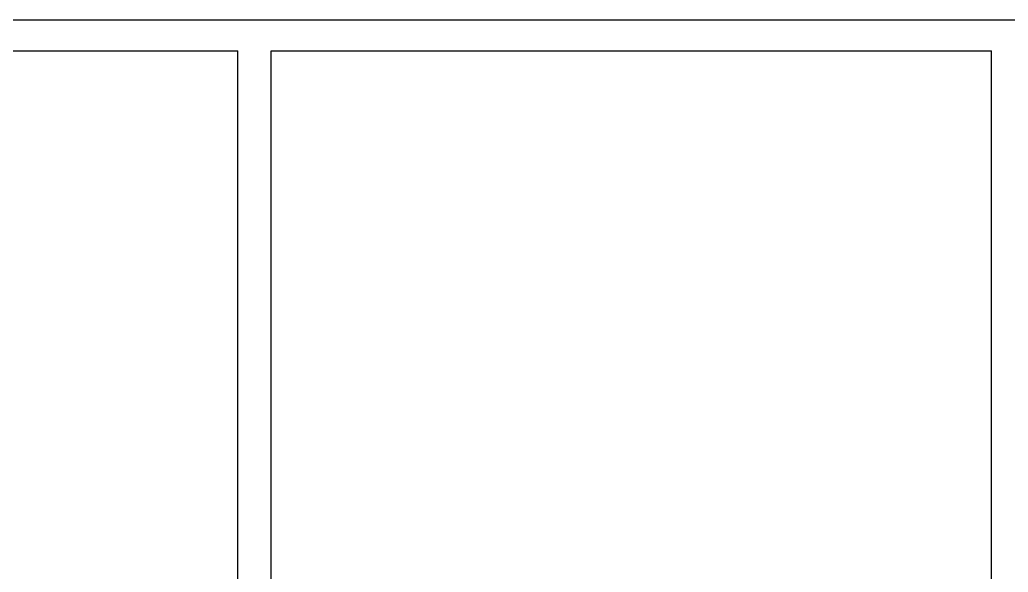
# Model space of a CAD drawing. Header units: metres. Extents: x 244.4 to 340.3, y -4.1 to 64.3.
# Drawn here: x 253.859 to 256.363, y 8.69 to 10.09 of the extents above; entities that cross this region are included whole.
import ezdxf

# ---------------------------------------------------------------- set-up
doc = ezdxf.new("R2010")
doc.units = ezdxf.units.M
doc.layers.add('Edges', color=7, linetype='Continuous')

# ---------------------------------------------------------------- blocks, each defined once
blk = doc.blocks.new('Novo+Sobrado2m fr')
for p, q in [((-3.1531, 0.8723), (2.6969, 0.8723)), ((-3.1024, 0.7932), (-1.1774, 0.7932)), ((-1.1774, -1.2486), (-1.1774, 0.7932)), ((-1.0924, 0.7932), (0.7326, 0.7932)), ((-1.0924, -1.2027), (-1.0924, 0.7932)), ((0.7326, -1.7468), (0.7326, 0.7932))]:
    blk.add_line(p, q)

msp = doc.modelspace()

# ---------------------------------------------------------------- block references
at = {"layer": 'Edges'}
msp.add_blockref('Novo+Sobrado2m fr', (255.5882, 9.2173), dxfattribs=at)

doc.saveas('drawing.dxf')
